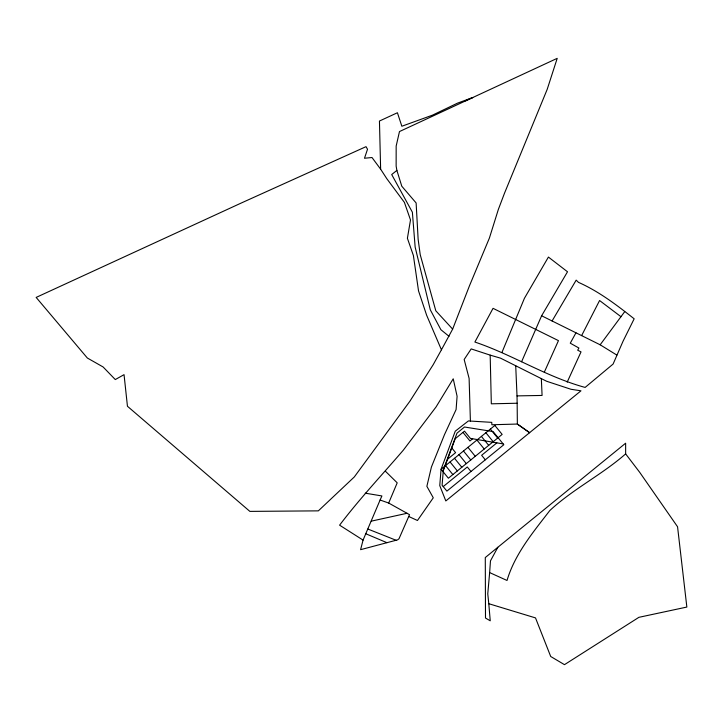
<?xml version="1.0" encoding="UTF-8"?>
<svg xmlns="http://www.w3.org/2000/svg" width="723" height="723" viewBox="0 0 723 723"><rect width="100%" height="100%" fill="white"/><g stroke="black" fill="none" stroke-linecap="round" stroke-linejoin="round"><path stroke-width="1.08" d="M380.632 169.173L372.011 157.524L364.491 158.238L367.519 149.245L366.019 146.661L241.5 202.91L36.15 297.415L87.338 358.012L103.127 366.986L115.291 379.566L124.049 374.659L127.447 406.263L249.869 511.387L318.346 510.863L354.297 476.963L409.833 401.319L433.158 364.763L441.437 349.805L426.642 315.246L418.527 290.881L413.393 255.508L407.401 238.283L410.501 219.946L404.401 202.395L386.778 178.653L380.632 169.173L379.448 121.039L397.415 112.743L401.852 126.245L432.508 115.147L457.46 103.172L472.743 97.524L465.458 100.931M489.643 572.589L490.474 560.867L497.822 547.293L625.63 443.208L625.648 453.89L639.683 472.3L677.559 526.769L686.85 607.058L638.897 617.325L564.473 664.663L550.709 656.493L535.508 617.903L488.784 603.705L487.772 593.791L489.643 572.589L507.022 580.47C514.93 553.818 533.167 532.191 549.841 510.51C573.014 489.019 601.834 474.794 625.648 453.89M363.063 540.108L360.587 549.679L397.623 539.855L399.006 538.743L409.534 514.677L388.676 503.045L380.099 500.018L363.063 540.108L339.593 525.169C359.458 498.96 381.988 474.966 403.335 450.149L436.023 407.004L453.231 378.798L457.09 396.276L456.096 409.552L444.491 434.631L431.423 467.022L426.868 486.326L433.276 497.795L417.46 520.497L408.766 516.502M443.271 470.818L455.237 438.698L464.5 431.152L470.402 438.4L503.145 443.913M452.652 329.119L469.48 285.766L489.39 238.093L498.355 209.426L504.527 193.149L547.184 89.39L557.216 58.337L399.476 131.559L396.168 146.037L396.141 166.127L396.882 170.402L401.789 186.218L416.123 202.955L418.129 239.205L420.217 254.668L435.797 310.782L452.652 329.119L441.437 349.805M544.32 372.146L558.463 340.632L493.041 308.332L474.894 342.042C512.616 354.776 546.624 376.927 585.133 387.42L613.095 364.058L623.063 341.184L634.161 318.807C616.701 305.007 598.951 291.45 578.463 282.35L576.177 280.135L552.092 320.967M501.961 352.417L524.437 298.274L548.414 257.072L567.51 271.776L541.617 315.779L521.59 361.762M388.676 503.045L397.207 482.837L385.44 471.251M380.099 500.018L381.907 495.951L365.26 493.176M567.184 382.133L581.03 351.893L577.695 350.221L578.906 348.025L570.275 343.19L575.969 332.806M581.626 335.608L599.584 300.524L620.967 316.701M541.617 315.779L600.153 344.79L624.708 311.658M497.822 547.293L485.287 557.55L485.495 618.038L490.248 620.804L488.784 603.705M447.618 459.159L455.607 452.643L451.785 447.953M472.643 438.762L469.95 440.958L462.973 432.399M443.226 486.588L467.293 466.977L470.98 471.495M496.846 442.901L481.635 455.291L485.314 459.81M396.882 170.402L391.703 174.541L412.372 212.201L415.147 247.067L430.293 309.787L440.885 329.697L449.019 336.303M371.224 521.166L407.04 513.285M490.176 355.129L500.578 358.174L546.651 381.274L570.971 389.272L580.967 390.818L445.82 500.94L439.756 485.558L441.075 469.254L455.255 431.188L468.396 420.94L491.767 422.359L491.857 424.763L517.361 424.049L529.598 432.679L517.361 424.049L517.153 403.235L491.324 403.814L490.176 355.129L471.188 348.911L464.166 359.494L469.11 378.427L470.402 421.066M515.716 365.711L517.017 395.888L542.078 395.445L541.337 378.454M367.844 529.028L396.087 540.262M365.883 533.791L386.922 542.684M600.153 344.79L616.846 355.083M490.366 429.091L497.668 438.057M485.883 432.743L493.185 441.708M481.401 436.394L488.703 445.359M476.918 440.045L484.22 449.01M467.962 447.347L475.264 456.312M463.479 450.998L470.781 459.964M458.997 454.65L466.299 463.615M454.514 458.301L461.816 467.266M450.04 461.952L457.343 470.917M445.558 465.603L452.86 474.568M517.017 395.888L517.153 403.235M443.353 469.76L442.096 485.205L446.904 491.107L503.814 444.735L493.113 431.595L464.509 427.013L456.999 433.14L443.353 469.76M494.848 425.44L441.075 469.254L448.377 478.219L502.151 434.406L494.848 425.44"/></g></svg>
